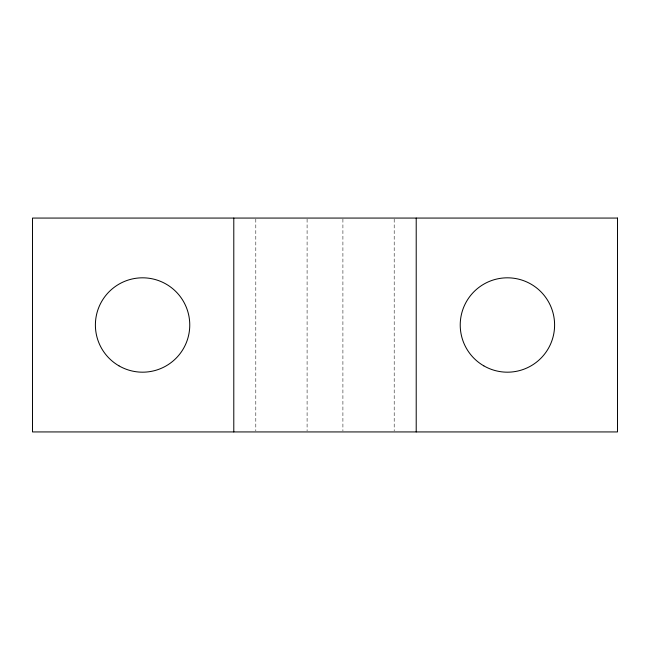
<?xml version="1.0" encoding="UTF-8"?>
<svg xmlns="http://www.w3.org/2000/svg" width="650" height="650" viewBox="0 0 650 650"><rect width="100%" height="100%" fill="white"/><g stroke="black" fill="none" stroke-linecap="round" stroke-linejoin="round"><path stroke-width="0.49" stroke-dasharray="3.25 2.44" d="M394.192 219.074L394.192 430.926M342.908 219.074L342.908 430.926M307.092 219.074L307.092 430.926M255.807 219.074L255.807 430.926"/><path stroke-width="0.97" d="M416.211 218.067L416.211 431.933M233.789 218.067L233.789 431.933M617.5 218.067L32.5 218.067L32.5 431.933L617.5 431.933L617.5 218.067M118.991 365.861A47.174 47.174 0 0 0 189.759 325A47.174 47.174 0 0 0 118.991 284.139A47.174 47.174 0 0 0 118.991 365.861M483.827 365.861A47.174 47.174 0 0 0 554.596 325A47.174 47.174 0 0 0 483.827 284.139A47.174 47.174 0 0 0 483.827 365.861"/></g></svg>
